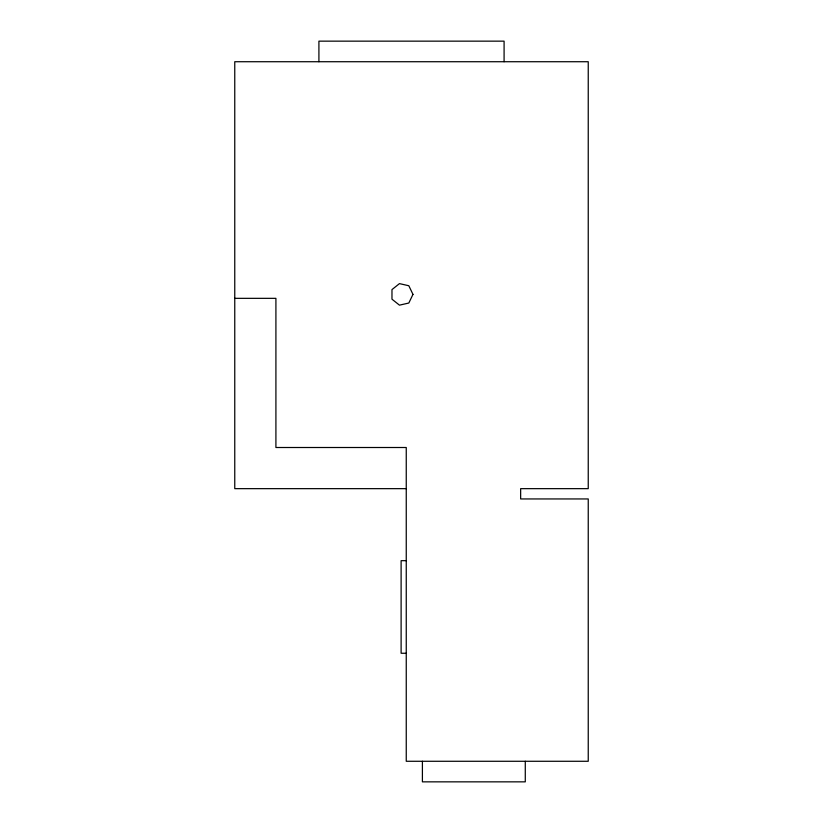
<?xml version="1.0" encoding="UTF-8"?>
<svg xmlns="http://www.w3.org/2000/svg" width="823" height="823" viewBox="0 0 823 823"><rect width="100%" height="100%" fill="white"/><g stroke="black" fill="none" stroke-linecap="round" stroke-linejoin="round"><path stroke-width="1.23" d="M234.761 298.338L275.911 298.338L275.911 447.506L406.253 447.506L406.253 761.275L588.239 761.275L588.239 498.944L520.65 498.944L520.65 488.656L588.239 488.656L588.239 61.725L234.761 61.725L234.761 488.656L406.253 488.656M406.253 560.669L401.11 560.669L401.11 653.256L406.253 653.256M525.28 761.275L525.28 781.85L422.405 781.85L422.405 761.275M504.088 61.725L504.088 41.15L318.913 41.15L318.913 61.725M412.971 294.387L408.815 303.029L399.464 305.158L391.974 299.181L391.974 289.593L399.464 283.616L408.815 285.746L412.971 294.387"/></g></svg>
